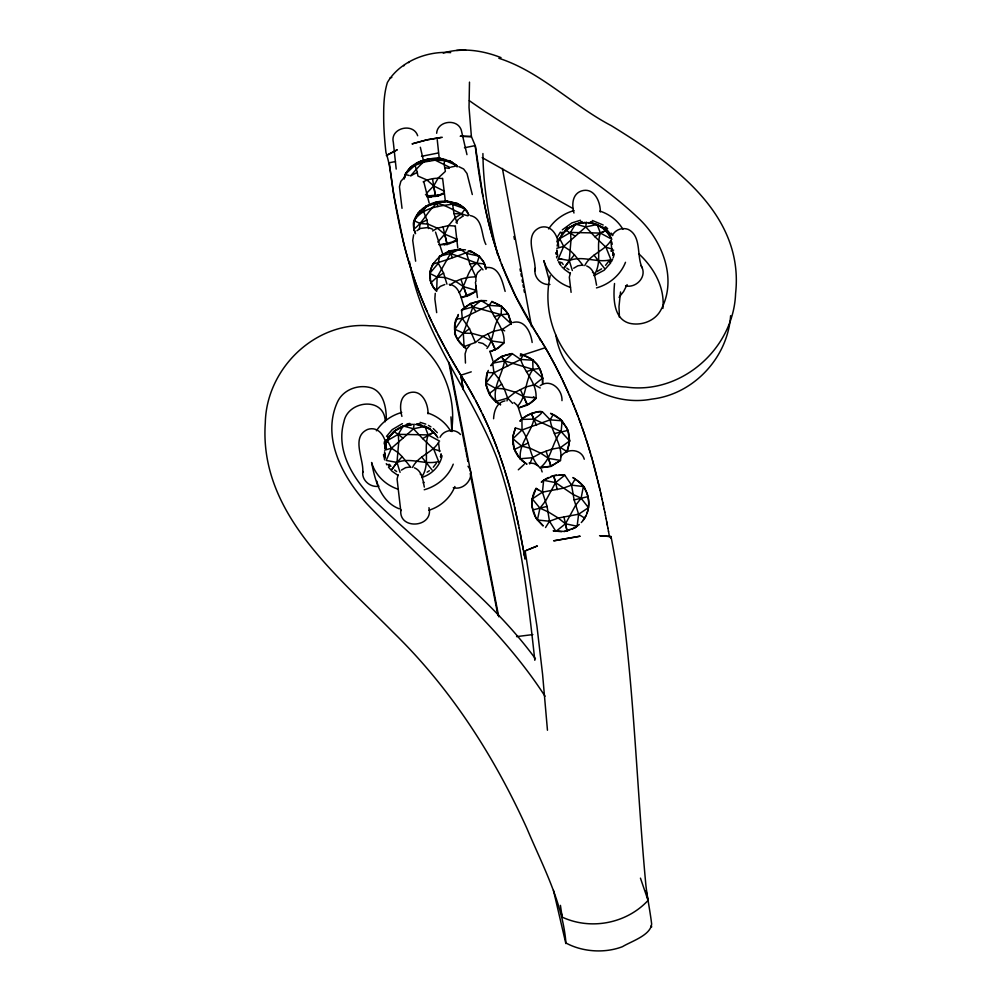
<?xml version="1.0" encoding="UTF-8"?>
<svg xmlns="http://www.w3.org/2000/svg" width="1001" height="1001" viewBox="0 0 1001 1001"><rect width="100%" height="100%" fill="white"/><g stroke="black" fill="none" stroke-linecap="round" stroke-linejoin="round"><path stroke-width="1.5" d="M482.92 153.553C483.183 187.637 489.426 221.459 497.572 254.442M526.751 464.139L520.282 458.733C518.718 443.756 530.868 433.145 533.958 419.156C556.531 404.191 523.423 414.351 519.944 421.283C525.312 414.839 534.008 411.511 542.367 411.736L550.175 419.832C552.089 434.021 563.35 445.633 560.472 460.422L550.975 466.403L540.027 467.805C551.939 458.796 551.601 442.53 561.148 431.619L562.112 420.808L555.618 415.678L550.563 413.35L560.11 419.081L566.791 427.84L568.693 432.983L569.607 440.953L566.979 451.864L569.356 443.743M430.493 281.118L430.117 271.221L432.682 264.139L434.221 262.7C427.74 271.221 428.591 284.134 436.661 291.354L437.124 277.052L450.525 253.491L449.074 251.001L439.464 256.269L438.325 263.276L429.729 273.398L429.942 274.299M610.998 537.65L611.023 536.624L599.561 535.698M525.137 551.939L525.15 550.963L537.374 545.933L528.678 549.411M610.998 537.987L611.01 537.024M523.761 551.939L524.974 558.796L525.15 550.963L536.936 626.151L542.592 674.399L547.459 730.23M524.974 558.783L524.999 557.82M454.892 331.769C452.014 337.45 477.077 358.421 460.41 343.481C454.579 336.924 453.078 327.202 455.993 319.019L462.287 318.431L489.076 305.368L491.966 301.489L501.526 306.218L501.176 314.702C492.279 324.274 494.807 338.613 486.911 348.486M465.427 209.897L465.202 208.796L452.64 204.429L447.372 201.051L436.911 203.291C427.877 210.71 423.285 222.072 413.951 229.104C418.606 241.166 411.236 226.226 414.039 220.695C416.316 213.626 421.947 207.995 428.591 204.93C442.092 197.81 461.611 200.688 468.856 215.102C466.929 208.959 461.111 204.654 455.18 202.79L455.317 203.428M451.576 430.505C459.484 380.43 423.198 325.425 369.744 325.8C314.977 321.096 266.304 368.831 265.303 422.872C258.959 512.712 336.599 574.812 393.168 632.282C450.437 687.912 494.031 756.03 526.926 828.465C542.504 865.502 562.612 902.276 565.953 942.992C582.144 951.838 604.454 953.59 622.459 946.683C630.943 941.453 650.637 935.384 651.651 924.023C650.099 910.985 647.359 898.122 645.87 885.072C635.009 768.881 633.433 651.526 611.023 536.624L610.773 537.987L611.01 536.549L600.237 535.723M500.563 404.804C488.225 398.899 482.357 382.795 488.3 370.408M490.965 365.428L494.569 361.336L501.351 356.519L504.491 360.86L532.982 369.369L542.667 378.09L542.617 383.771L542.304 375.55L538.25 365.753L532.732 359.697L523.048 354.629L520.37 354.066L530.568 358.483L536.649 363.851L540.803 370.733L542.717 378.591M486.061 383.558L487.274 372.51L493.993 372.772L520.645 359.459L532.795 360.197M520.257 459.009L514.489 449.662L512.762 438.863L522.047 429.98L550.175 419.832L562.112 420.808L567.88 430.142L569.582 441.228M515.39 427.953L513.013 436.061L515.39 427.953L522.047 429.98C530.73 441.604 528.966 457.782 540.027 467.805L551 466.128L560.472 460.422L548.573 458.408L540.678 453.14L530.217 448.335L521.396 445.945L512.787 438.588L512.787 441.554M513.088 444.269L512.8 441.391M513.663 446.997L513.1 444.156M514.489 449.662L513.676 446.834M515.565 452.127L514.501 449.386L528.24 442.993M516.904 454.529L515.578 451.964M518.468 456.831L516.916 454.404M521.896 419.381L533.958 419.156L561.148 431.619L569.607 440.953L560.497 447.585L551.526 449.236L540.678 453.14L532.357 457.732L520.282 458.733L518.48 456.669M522.247 460.885L520.282 458.733M524.424 462.6L522.259 460.723M531.368 413.688L536.498 425.375M553.128 414.614L550.175 419.832M550.975 466.403L546.108 451.188M567.867 430.417L554.379 433.571M662.875 308.458C665.064 287.4 653.791 267.505 638.651 253.678M469.494 82.12L469.031 107.482L471.408 136.586L475.375 146.033L482.932 196.008M414.176 230.205C410.623 210.035 435.823 198.311 452.815 202.64M454.98 332.182L454.842 324.512L458.408 314.789M512.762 438.863L513.025 435.898M614.539 283.521C613.238 297.109 613.012 318.844 629.516 323.285C640.878 325.938 653.978 321.446 660.147 311.261C677.852 280.818 663.225 242.017 639.526 219.206C589.251 171.196 525.838 140.478 469.344 100.676M379.004 486.186C370.52 487.9 361.336 480.28 362.837 471.421M428.954 507.695C434.134 527.752 398.098 530.43 400.875 509.622M549.937 284.459C541.328 285.448 532.932 276.964 535.335 268.318M385.635 444.181L385.848 442.004M555.918 531.381L549.474 521.246L547.072 506.406L542.454 492.154L543.631 480.292L553.703 475.638L562.024 474.899L564.802 475.187L571.571 485.122L574.124 499.887L578.603 514.226L577.127 526.251L574.787 527.79L564.264 531.456L553.19 530.805L561.511 531.694M730.617 315.703C727.815 357.595 693.593 394.369 651.726 399.111C609.346 407.294 562.512 379.179 555.893 335.21M404.141 178.403C407.532 162.975 426.101 157.72 440.065 158.321L444.557 160.285L444.119 164.026L445.382 171.396L438.225 177.978L433.733 185.911L426.388 193.406M436.661 133.271C437.337 120.783 457.407 118.156 461.286 130.143L466.966 154.642M550.237 275.7C538.626 325.901 571.508 384.584 626.075 387.024C681.281 394.932 733.658 348.636 735.585 293.531C744.531 213.301 670.933 162.45 611.386 125.713C572.735 105.58 540.553 71.659 498.861 58.271M564.351 267.968L569.231 260.548L571.008 240.04L570.532 232.457L575.437 224.049C582.607 221.872 590.14 222.134 597.234 225.075C612.825 232.432 590.014 220.207 589.226 222.885M384.559 450.187L391.441 448.235L402.99 438.175L413.463 428.803L414.126 424.099M556.819 248.323L563.701 246.371L575.25 236.299L585.723 226.939L586.373 222.235M455.317 226.476L457.745 247.76M620.545 291.942L618.993 306.531L619.431 317.355M419.256 229.317L420.207 223.523L426.864 219.895L423.461 211.211L426.151 205.981L436.886 203.291C448.048 205.53 457.057 213.213 468.005 215.841M493.593 418.731C493.956 411.336 496.596 402.552 504.904 400.9M384.859 447.872L385.385 445.295M441.078 454.254L440.54 456.831M557.119 246.008L557.67 243.556M613.325 252.39L612.8 254.967L613.3 252.239M517.442 406.419C527.139 396.071 524.537 380.568 532.982 369.369L532.732 359.697M413.651 234.797L412.7 240.365L415.64 261.186M384.897 448.048L385.372 445.157L384.834 447.697M441.041 454.104L440.565 456.994L441.103 454.454M612.825 255.117L613.35 252.59M387.287 440.615L398.273 434.321L403.178 425.925L408.596 424.674L411.411 424.637L403.278 426.514L395.933 430.267L390.102 435.885L386.223 442.93L388.513 437.812L393.731 431.506L403.178 425.925L413.463 428.803L424.887 426.351L428.14 434.922C423.486 448.373 430.005 462.887 422.66 475.65L420.22 474.074M585.723 226.939L594.882 236.699L600.387 233.07L611.849 239.252L606.093 230.455L600.412 233.07L570.532 232.457L559.546 238.751L565.978 229.642L575.437 224.049L585.723 226.939L597.134 224.487L600.387 233.058C595.745 246.496 602.264 261.023 594.919 273.786L592.479 272.209M404.229 178.966C406.343 168.506 416.979 162.725 426.501 160.31L426.376 159.572M442.067 455.743C440.027 466.053 431.694 474.487 421.746 477.49M614.314 253.879L613.188 257.858M506.994 400.913L507.67 398.098L504.316 388.939L499.049 379.191L493.993 372.772L492.655 363.2L504.466 360.86L501.351 356.519L512.037 353.503L520.645 359.459C524.837 372.923 537.087 382.995 536.023 397.948L529.767 403.365L519.456 407.657L527.377 405.13L532.057 402.052L536.073 398.448L533.458 396.809M504.466 360.86C502.502 374.837 492.304 386.899 495.945 401.451L495.995 401.952M398.173 474.724L397.084 479.091L400.763 510.823M570.42 272.86L569.331 277.227L571.096 292.342M435.26 293.331L434.859 298.924L436.674 312.625M459.221 292.705C466.879 283.871 466.504 270.07 477.039 263.15L479.266 256.156L470.608 250.938C458.408 255.881 445.395 260.548 432.682 264.139L432.895 265.04M466.403 349.599L465.09 353.904L465.465 363.063M587.036 513.088C589.964 505.217 589.151 496.121 584.884 488.888C585.735 485.272 563.538 471.484 577.489 480.618C590.665 490.04 592.579 510.923 581.281 522.547M486.599 300.713L481.006 300.55L472.96 306.907L463.325 333.145L457.532 339.477M384.559 443.706L385.01 442.404M385.748 444.019C389.276 432.507 400.9 424.549 412.787 424.386M556.819 241.842L557.77 239.252M558.007 242.154L561.523 234.985M529.754 463.951L532.357 457.732M391.441 448.235L386.248 460.447L396.984 462.412L402.152 456.644L398.248 452.727L391.441 448.235L387.187 440.027M558.47 241.066L559.446 238.163L563.701 246.371L558.495 258.583L569.231 260.548M453.24 464.164C448.385 476.726 437.124 486.248 424.211 489.764M454.867 486.511C450.437 497.922 440.415 506.806 428.741 510.285M625.487 262.3C620.645 274.862 609.371 284.384 596.471 287.9M627.114 284.647L623.623 291.504L619.043 297.335M437.862 242.042L444.744 234.171L448.623 225.575L455.055 217.78L461.448 213.939L465.202 208.796M559.209 474.874L564.764 475.212L555.568 482.595L545.708 500.813L539.952 508.158L537.399 519.994L543.23 525.95L535.835 517.68L532.194 507.232L532.257 498.898L536.111 488.45L542.454 492.154L562.937 488.263L571.571 485.122L583.358 486.549L581.106 498.223L575.487 505.48L565.502 523.773L567.016 530.943M385.523 441.116L386.098 439.852M612.662 259.146L611.436 261.649M458.333 314.489L456.143 319.707M475.863 276.326L477.64 272.61L480.793 269.644M520.645 359.459L523.098 355.13M536.111 488.45C530.167 497.985 530.68 510.985 537.399 519.994L549.474 521.246L558.258 518.03L578.603 514.226L588.463 507.682L581.106 498.223L572.785 494.281L555.568 482.595L543.631 480.292L541.428 482.069L543.631 480.292M583.07 520.407L585.973 515.64M557.382 236.999L560.435 232.082M609.659 262.287L610.335 261.123M571.571 485.122L575.175 479.041M545.545 527.527L549.474 521.246M387.462 437.399L388.225 436.223M610.735 262.85L604.166 270.232L593.993 275.625M386.524 436.336L392.179 429.667L402.377 423.636M436.474 463.075L433.295 467.217M608.733 261.211L605.555 265.353M456.068 222.56L458.383 219.294M376.414 430.793C382.207 421.809 391.466 415.29 401.739 412.45M548.661 228.929C554.466 219.945 563.713 213.426 573.986 210.585M454.692 329.804L462.287 318.431L461.536 310.035L470.32 303.553L481.006 300.55L489.076 305.368L501.526 306.218L508.22 314.014L511.211 324.374M438.751 462.124L438.651 461.536C424.762 465.365 410.86 456.906 396.997 462.437L392.004 469.244L396.984 462.412L398.748 441.904L398.273 434.321L393.731 431.506M564.264 267.38L574.399 254.78L570.507 250.863L563.701 246.371M412.512 467.442C418.28 455.743 432.319 452.89 438.751 442.267M584.772 265.578C590.527 253.879 604.566 251.026 611.01 240.403M434.221 262.7C440.991 252.565 454.879 248.999 465.515 249.825M440.04 437.287C443.756 429.654 454.929 428.153 460.523 434.522M612.287 235.41C615.215 229.767 622.234 227.164 628.165 229.392C642.004 236.211 636.361 256.356 642.267 267.993C646.246 277.928 635.472 288.338 625.562 285.836M486.423 386.098L486.011 383.058L493.993 372.772M651.714 926.876L651.176 925.787M561.311 233.22L562.199 232.119M466.854 348.773L469.869 345.145M491.003 365.728C495.908 359.046 503.766 354.479 512.087 354.016L504.491 360.86L507.707 366.091M583.671 222.773L578.165 223.686L570.482 226.839L562.349 234.021L567.079 229.041L574.199 224.837M565.853 943.58L553.49 890.44M518.305 469.794L524.161 464.426M560.673 456.931C566.065 447.897 581.406 448.536 584.259 459.221M483.908 300.951C475.638 301.138 467.167 304.379 461.686 310.735L461.536 310.035L472.947 306.907L501.176 314.702L508.22 314.014L510.873 321.709M404.429 177.327L400.863 181.294L399.449 186.724L402.014 208.308M454.542 329.116L463.325 333.145L472.047 333.371L482.92 336.374L491.541 340.953L504.066 342.755L497.847 348.461L490.177 351.726L497.76 348.06L504.066 342.755C505.117 328.153 493.255 318.443 489.076 305.368M394.519 198.799C391.541 183.333 390.978 167.342 385.961 152.54C384.834 142.467 383.996 132.37 383.721 122.235C383.596 108.959 383.433 95.308 387.387 82.482C399.674 61.599 427.114 50.688 450.688 52.628M414.264 221.797L414.039 220.695C423.686 206.093 442.067 205.968 457.495 203.453L457.72 204.554M562.324 229.855L571.871 222.923L580.442 220.258M436.949 289.577L440.34 286.361L444.807 284.522M405.305 175.65L405.092 174.374L418.581 161.962L429.091 158.821L429.504 161.136L435.197 160.173L449.824 160.723L456.906 165.59L457.119 166.879L453.928 163.801L445.257 159.522L440.065 158.321L429.116 158.809L435.197 160.173L449.95 167.455M646.12 890.677L648.06 900.425C626.538 923.573 590.803 930.442 562.174 917.116L561.448 913.463M429.729 273.398L437.124 277.052L445.345 277.565L455.543 281.294L463.613 286.724L476.238 290.34L476.451 291.228L469.406 295.295L461.386 297.647L474.099 292.117L476.238 290.34L476.101 285.861M464.239 347.272L464.076 346.571L475.425 342.48L482.92 336.374L493.243 331.344L502.214 329.429L511.061 323.686L510.773 321.308M574.774 527.802L579.291 524.499M486.386 385.81L490.452 395.608L495.945 401.451L507.67 398.098L515.29 392.217L525.55 387.074L534.321 384.784L542.667 378.09M555.955 531.356L565.49 523.773L558.258 518.03L548.423 512.011L539.952 508.158L532.294 498.873L542.454 492.154M566.278 228.153L567.417 227.29M424.099 482.257L423.21 482.895M389.927 78.04L391.816 77.452M462.287 318.431L469.519 328.741L463.325 333.145L464.076 346.571M416.979 230.705L420.17 228.478L427.74 227.54M459.446 218.531L462.412 216.479M449.849 285.197C457.157 279.442 466.591 276.776 475.825 276.927L475.963 281.394M413.463 428.803L422.635 438.576L433.833 432.332L437.925 437.837M601.588 268.856L596.996 271.571M427.114 472.184L429.341 470.72M543.581 480.317L545.945 478.766M501.689 384.059L489.114 393.718M408.546 62.65L409.321 62.137M403.653 65.853L404.417 65.353M441.454 244.557L452.289 242.042L457.119 239.352L457.344 240.453L447.134 244.507L438.676 244.607M438.325 263.276L443.568 273.048L437.124 277.052L431.056 282.632L431.268 283.533M550.988 476.438L556.456 475.112M532.707 509.959L547.072 506.406M587.975 496.634L574.124 499.887M584.609 518.118L578.603 514.226M564.264 531.456L569.707 530.142M573.686 268.23L577.865 265.791L582.319 265.09M401.426 470.095L405.618 467.655L410.072 466.954M432.595 230.956L437.374 228.19L448.623 225.575L455.468 226.063M423.173 181.857C428.866 178.816 435.948 177.615 442.342 178.603M545.92 478.791L548.398 477.49M572.322 529.079L574.787 527.79M410.372 168.719L410.16 167.442L415.002 165.29L417.292 172.372L410.535 175.901C413.413 172.885 426.163 156.619 429.304 160.022M397.134 149.85L386.311 155.543L396.922 149.95M486.011 269.131L483.721 262.024L479.266 256.156L466.579 253.441L460.01 249.124L450.55 253.478L449.074 251.001L460.01 249.124L462.925 249.937M600.387 233.058L606.093 230.455L607.895 232.57M402.99 438.175L398.273 434.321L428.14 434.922L433.833 432.332M526.313 550.437L527.489 549.924M540.265 385.623C550.65 378.29 562.512 389.489 561.986 400.638M436.774 196.096L439.339 195.095M440.765 194.194L443.343 193.218L443.468 193.956L435.498 196.396L427.164 196.722L427.039 195.983L440.865 194.757M415.002 165.29L423.811 162.099L429.504 161.136M526.438 371.684L532.982 369.369L539.677 368.431M436.849 196.384L439.464 195.47M575.487 224.324L576.814 223.886M412.062 143.931L413.438 143.481M471.246 371.834L460.86 375.225L458.633 371.571M520.17 355.906L545.37 347.697C569.106 388.413 586.111 432.832 597.284 478.566M412.55 143.769L425.625 140.14M414.126 143.256L427.79 139.665L442.304 137.3M443.243 53.066C462.262 47.31 482.845 50.45 501.038 57.633M610.76 250.951L613.638 250.1M494.419 316.604L501.176 314.702L511.061 323.686M423.461 211.211L418.318 212.575L418.543 213.676M450.525 253.491L439.464 256.269L439.689 257.169M554.391 540.678L579.879 536.248M553.603 540.865L579.942 536.223M578.153 223.498L585.047 222.522M426.376 139.977L441.128 137.437M395.458 161.536L389.326 162.75C395.357 213.651 406.056 264.527 427.077 311.499M421.521 156.331L438.388 152.953M464.451 147.76L475.187 145.608C479.929 184.71 486.711 223.924 500.3 261.023M450.976 167.079L454.942 166.279M407.007 423.898L409.884 423.423M580.693 221.772L582.132 221.559M561.548 258.784L558.596 259.171L561.548 259.284M516.579 636.623L532.845 634.584M445.345 160.085L432.032 159.372L431.906 158.633M512.7 322.572C524.912 319.044 530.93 332.795 532.157 342.48M466.579 253.441L469.807 263.901L477.039 263.15L484.659 263.976L485.56 266.904M427.264 196.684L431.393 196.446L425.463 194.72M465.678 50.05L456.594 50.438M485.26 267.78C499.111 264.927 502.389 281.844 505.142 291.404M427.277 196.834L431.406 196.834M460.385 136.249L471.408 136.586L460.435 136.249M452.64 204.429L453.979 213.576L461.448 213.939L463.175 216.316M587.825 222.572L593.293 223.461M415.578 424.449L422.322 425.538M486.011 383.058L495.332 388.188L504.316 388.939L515.29 392.217L523.823 396.696L536.023 397.948M529.091 462.975L533.821 463.476L538.038 465.665M426.851 195.896L431.393 196.446M444.744 167.718L449.274 168.381M424.887 426.351C444.982 435.135 401.739 418.831 422.372 425.7M453.303 487.7C464.939 490.89 476.313 475.963 467.993 466.291M470.27 215.565C483.27 218.105 481.056 235.36 485.885 244.457M590.828 221.734L592.242 221.997M418.568 423.598L419.995 423.861M577.127 526.251L565.502 523.773L563.863 516.679M478.591 342.417L482.882 343.468L486.686 346.221M592.367 220.495L603.19 225.012M420.12 422.359L425.775 424.111M508.37 314.702C505.055 308.521 498.948 303.791 492.117 302.177L491.966 301.489M405.092 174.374L409.171 175.513M594.882 236.699L605.943 247.247L612.274 249.136M422.635 438.576L433.696 449.111L440.015 451.001M449.261 284.334C460.085 285.911 460.86 298.773 464.114 306.806M594.619 223.836L595.92 224.274M468.255 250.851C475.462 252.815 482.194 257.695 484.872 264.877M599.974 211.111C609.446 214.214 617.942 220.633 622.91 229.342M570.482 287.375C558.007 283.408 547.497 273.323 543.856 260.635L549.186 280.08M427.727 412.975C437.199 416.078 445.695 422.497 450.65 431.206M398.223 489.239C385.748 485.272 375.237 475.187 371.596 462.5C374.962 480.08 380.468 501.589 399.174 508.783M423.673 426.138L424.95 426.639M428.766 227.715L432.607 229.229M414.039 220.695L420.207 223.523L427.928 224.086L437.374 228.19L444.744 234.171L457.119 239.352M444.557 160.285L456.906 165.59M597.197 224.775L606.093 230.455M458.833 166.666L463.613 168.994L466.992 173.486L472.309 194.519M425.575 426.901L426.814 427.49M417.292 172.372L417.918 176.051L426.839 179.917L433.708 185.911L444.444 191.241M428.153 434.935L439.602 441.116M534.321 384.784L540.227 387.988M570.145 273.473L563.888 268.956M427.414 427.802L429.742 429.204M482.194 157.632L573.072 208.583M397.885 475.337L392.142 471.296L388.438 467.167M502.214 329.429L504.679 330.881M495.945 401.451L500.538 404.579M428.428 425.375L430.93 426.876M560.497 447.585L567.004 451.589M524.424 462.475L526.764 463.976M536.073 488.475L538.601 490.102M586.699 265.978C594.431 269.081 595.157 278.178 596.571 285.235M414.452 467.842C422.184 470.945 422.897 480.042 424.311 487.099M429.704 429.079L433.933 432.92M566.816 268.143L568.918 269.694M394.569 470.007L396.659 471.559M430.843 429.98L432.92 431.681M603.878 227.189L606.043 228.966M603.09 228.115L610.172 235.973M575.25 236.299L566.078 230.23M605.517 226.739L607.657 228.678M513.988 402.465L517.742 405.868L521.721 418.155M433.27 428.603L437.324 432.682M430.367 280.605L433.333 287.049L436.449 290.453M606.193 231.056L604.116 228.766M574.399 254.78L583.12 265.54M402.152 456.644L410.873 467.404M607.056 229.93L610.547 234.221M507.67 398.098L512.662 403.403M562.9 267.968L561.974 266.929M482.995 269.857L477.039 263.15L450.55 253.478L452.389 257.545M594.043 255.18L604.366 268.193M421.784 457.044L432.119 470.057M435.235 434.071L436.861 436.173M470.47 304.241L470.32 303.553L475.863 311.486M470.32 303.553L472.947 306.907M535.435 658.758C490.427 597.372 428.015 552.627 373.974 500.037C354.104 479.879 335.335 451.263 343.931 421.759C347.735 400.5 384.622 396.021 385.285 421.709M561.098 265.853L560.285 264.739M561.674 262.425L563.188 264.489M389.427 464.301L390.928 466.366M389.464 466.491L388.013 464.289M545.019 696.233C497.122 622.071 426.914 567.267 366.917 503.816C342.918 477.277 321.208 437.887 337.437 402.077C342.692 390.428 356.506 384.684 368.718 387.237C383.22 389.789 386.499 407.332 386.273 419.619M435.535 232.094L443.13 255.117M540.077 339.014L538.713 336.874M559.897 264.164L558.508 261.799M538.325 336.236L534.459 330.067M537.399 334.722L542.555 343.055M537.137 334.359L535.397 331.581M409.459 261.599C422.034 334.034 471.346 391.303 497.072 458.471C519.469 523.435 527.339 592.317 534.822 660.297M540.352 339.464L542.279 342.605M534.747 330.443L515.578 296.158L501.326 263.751M460.51 374.649L459.747 373.398M532.657 327.027L533.696 328.728M459.459 372.935L456.193 367.517M542.755 343.318L544.669 346.571M458.358 371.108L457.807 370.195M560.61 262.988L559.947 261.849M543.017 343.756L543.643 344.87M531.694 325.513C508.258 287.224 491.916 244.719 483.758 200.575M466.078 383.708L460.873 375.212L462.975 387.837M456.706 368.368L457.257 369.281M544.394 346.046L546.033 348.899M466.541 384.484L467.467 386.048M455.28 365.978L456.431 367.918M455.893 367.004L452.577 361.361M454.266 364.251L454.804 365.165M611.261 233.12L612.687 235.573M467.93 386.836L474.436 398.398M453.741 363.338L449.924 356.731M452.139 360.598L449.011 355.105M546.333 349.437L547.56 351.576M641.053 265.565L642.267 267.993M547.86 352.127L550.287 356.444M449.061 355.192L437.762 334.084M448.198 353.653L444.794 347.497M386.261 463.663L386.924 464.864M550.725 357.244L555.029 365.277M469.519 328.741L475.425 342.48M443.969 345.958C426.363 313.451 412.475 278.854 403.616 242.918M475.625 400.588L481.318 411.674M555.455 366.091L560.285 375.6M417.667 135.736C413.25 122.147 389.764 128.078 393.33 142.317L396.208 169.094M475.825 276.927L469.807 263.901M436.711 332.007L432.657 323.673M488.088 333.859L495.432 349.937M561.06 377.177L561.836 378.753M610.81 237.124L611.386 238.313M520.42 389.652L527.377 405.13M482.432 413.926L486.711 423.023M562.6 380.342L568.505 393.155M431.669 321.596L428.566 314.865M487.212 424.124L488.2 426.338M491.554 340.941L495.282 349.249M531.393 413.413L533.958 419.156M523.836 396.696L527.327 404.629M557.645 259.935L557.92 260.56M488.688 427.452L489.176 428.566M569.219 394.782L572.272 401.914M489.664 429.679L493.868 439.802M573.022 403.716L574.486 407.319M436.586 203.04L436.361 201.939L437.837 206.581M605.943 247.247L610.91 259.672C597.021 263.501 583.108 255.042 569.256 260.56L572.334 270.508M433.696 449.111L438.651 461.536M575.212 409.121L578.052 416.403M494.319 440.94L495.082 442.892M443.568 273.048L446.934 284.134M436.361 201.939L436.886 203.291M495.27 443.38L496.221 445.833M496.408 446.321L497.322 448.773M578.741 418.23L580.768 423.736M640.452 878.14L648.06 900.425M457.144 223.423L453.979 213.576M497.947 450.437L499.149 453.791M580.805 423.861L581.443 425.613M460.986 279.392L466.854 296.509M582.144 427.577L585.497 437.437M541.341 469.607L542.154 471.934M499.749 455.455L500.337 457.144M500.913 458.821L504.266 468.994M463.638 286.711L466.641 295.62M586.148 439.414L590.477 453.403M548.561 458.42L551 466.128M489.852 351.076L493.08 361.449M396.997 462.437L400.075 472.372M504.792 470.695L508.846 484.421M556.518 256.706L556.919 258.008M384.271 458.571L384.659 459.872M591.065 455.405L592.079 458.921M592.504 460.422L600.074 490.202M509.246 485.86L510.41 490.19M555.568 482.595L553.703 475.638L557.332 489.614M510.798 491.641L511.924 495.983M423.848 182.007L429.166 203.053M426.864 219.895L428.478 228.566M512.287 497.434L512.65 498.886M512.887 499.837L513.363 501.751M597.66 480.08L598.035 481.606M403.553 242.705L394.582 199.212M479.266 256.156L479.479 257.057M470.608 250.938L470.82 251.839M460.01 249.124L460.222 250.025M513.913 504.029C503.328 458.608 485.985 414.602 460.86 375.225L463.275 389.639M449.074 251.001L449.286 251.889M598.273 482.595L598.861 485.06M513.588 502.715L519.256 528.315M443.005 226.889L447.134 244.507M599.099 486.036L599.674 488.513M376.876 481.181L377.752 484.947M514.627 507.057L518.631 525.275M444.769 234.171L446.909 243.406M420.345 147.26L423.348 160.223M599.912 489.502L601.501 496.521M600.638 492.705L602.189 499.699M501.526 306.218L501.676 306.907M481.006 300.55L481.168 301.238M611.699 241.817L612.237 244.282M600.312 211.937C600.55 201.589 594.006 186.862 581.281 191.016C572.072 194.232 571.709 205.092 573.973 213.025M558.52 247.034C558.908 236.899 551.726 223.611 539.827 227.59C522.822 235.26 536.473 257.557 534.984 270.758M557.144 253.703L556.844 251.063L557.695 256.218M565.49 523.773L567.054 530.918M428.053 413.813C428.29 403.453 421.746 388.726 409.034 392.88C399.111 396.358 399.762 408.108 401.901 416.391M386.273 448.898C386.649 438.763 379.479 425.475 367.567 429.454C350.575 437.124 364.226 459.421 362.725 472.635M385.16 456.982L384.597 452.927L385.448 458.083M602.064 499.124L603.54 506.043M602.765 502.339L604.204 509.209M485.422 266.379L485.91 268.743M604.116 508.771L604.854 512.387M466.654 210.723L466.779 211.361M463.626 207.445L463.751 208.083M459.747 204.767L459.884 205.405M450.1 201.576L450.225 202.215M447.372 201.051L447.597 202.152M454.779 240.853L454.904 241.491M444.694 201.188L444.819 201.827M449.662 242.893L449.787 243.531M439.164 201.626L439.289 202.265M444.206 244.156L444.331 244.795M433.708 202.89L433.833 203.528M428.591 204.93L428.716 205.568M426.151 205.981L426.376 207.082M423.961 207.657L424.099 208.296M420.032 210.961L420.157 211.599M416.929 214.727L417.054 215.365M414.777 218.806L414.902 219.444M413.651 223.048L413.788 223.686M414.639 231.319L414.764 231.957M413.613 227.277L413.738 227.915M519.169 527.915L523.348 549.649M604.767 511.999L605.492 515.565M605.417 515.215L606.118 518.743M519.869 531.343L524.436 555.743M498.748 616.791L449.962 365.277M497.847 615.014L470.195 473.473M606.055 518.443L607.332 525.112M465.027 446.834L448.773 362.237M465.29 448.16L466.066 452.152M466.316 453.478L467.092 457.47M467.342 458.808L467.867 461.474M557.419 255.117L556.831 249.925M606.681 521.659L607.932 528.29M383.946 457.244L383.496 454.554M531.581 326.689L502.414 168.468M522.072 279.88L522.535 282.332M522.997 284.81L523.46 287.274M523.936 289.764L524.411 292.254M520.007 268.906L520.457 271.321M520.92 273.761L521.371 276.201M513.913 236.424L514.464 239.402M607.895 528.103L608.52 531.468M608.495 531.331L609.484 536.761M432.532 178.954L435.498 196.396M455.505 164.439L455.63 165.178M451.939 161.987L452.064 162.738M449.824 160.723L450.037 161.999M442.717 158.921L442.842 159.659M440.065 158.321L440.277 159.597M437.412 158.421L437.537 159.159M438.075 194.832L438.2 195.57M432.545 195.771L432.67 196.509M421.108 161.174L421.233 161.924M418.581 161.962L418.793 163.238M416.266 163.401L416.391 164.151M412.037 166.166L412.162 166.904M408.583 169.344L408.708 170.082M406.031 172.823L406.156 173.561M404.492 176.476L404.617 177.215M539.514 338.125L539.814 339.89M433.733 185.911L435.285 195.12M384.897 455.568L384.584 451.801M562.174 917.116L560.435 905.367M555.755 252.69L555.943 254.041M475.425 282.244L477.452 297.485M442.617 178.328L445.195 199.912M610.798 240.64L612.024 251.213M438.538 442.505L439.589 451.576M450.938 416.879L451.901 431.594M437.224 139.589L439.301 158.921M521.909 419.106L522.047 429.98M384.309 441.854L384.321 444.106"/></g></svg>
